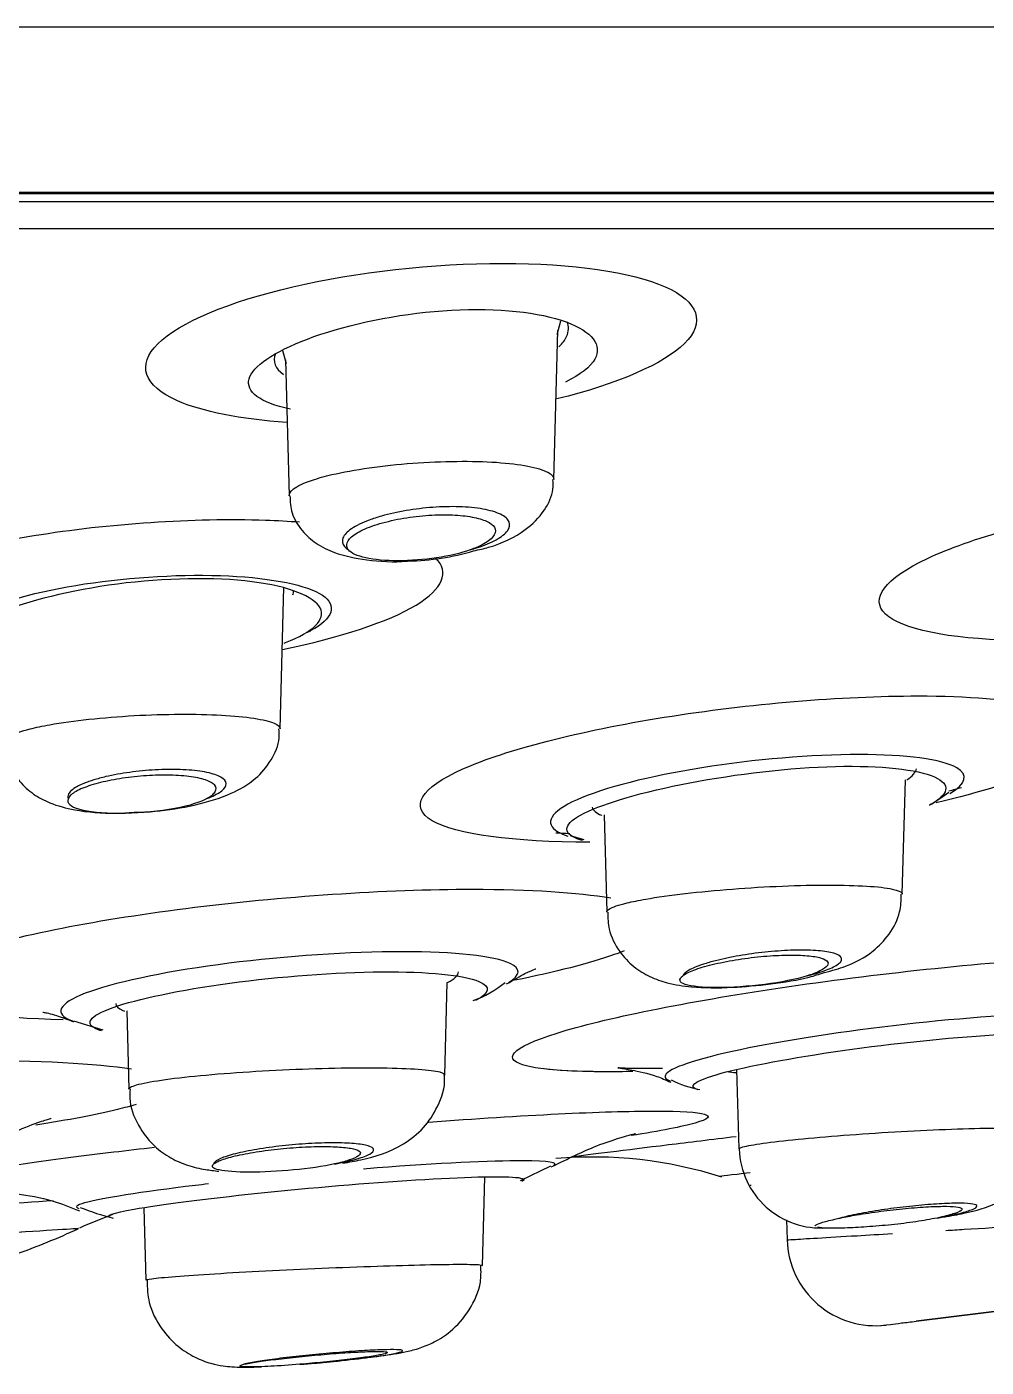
# Model space of a CAD drawing. Header units: millimetres. Extents: x -60 to 7633, y -2614 to 2146.
# Drawn here: x 3581.4 to 3591.19, y 1860.29 to 1873.98 of the extents above; entities that cross this region are included whole.
import ezdxf

# ---------------------------------------------------------------- set-up
doc = ezdxf.new("R2010")
doc.units = ezdxf.units.MM
doc.layers.get('0').update_dxf_attribs({"color": 250})

msp = doc.modelspace()

# ---------------------------------------------------------------- linework, layer by layer
at = {"linetype": 'Continuous'}
for p, q in [((3496.223, 1873.976), (3636.924, 1873.976)), ((3500.908, 1872.287), (3632.239, 1872.287)), ((3500.974, 1872.276), (3632.174, 1872.276)), ((3501.568, 1872.192), (3631.579, 1872.192)), ((3631.372, 1871.914), (3501.776, 1871.914)), ((3586.778, 1869.353), (3586.818, 1870.875)), ((3586.811, 1870.835), (3586.848, 1870.975)), ((3584.007, 1870.673), (3584.043, 1870.539)), ((3584.037, 1870.578), (3584.074, 1869.189)), ((3583.981, 1866.809), (3584.019, 1868.254)), ((3590.335, 1865.121), (3590.366, 1866.287)), ((3587.291, 1865.93), (3587.317, 1864.939)), ((3586.944, 1865.721), (3587.082, 1865.68)), ((3585.664, 1863.275), (3585.688, 1864.218)), ((3582.416, 1863.931), (3582.437, 1863.132)), ((3581.872, 1863.828), (3582.172, 1863.737)), ((3588.643, 1863.33), (3588.665, 1862.52)), ((3586.047, 1861.329), (3586.071, 1862.233)), ((3586.437, 1862.197), (3586.745, 1862.349)), ((3586.047, 1861.33), (3586.068, 1862.108)), ((3582.591, 1861.92), (3582.611, 1861.181)), ((3589.153, 1861.797), (3589.159, 1861.593)), ((3590.476, 1860.761), (3591.809, 1860.928)), ((3591.624, 1860.904), (3590.476, 1860.761))]:
    msp.add_line(p, q, dxfattribs=at)
for centre, radius, start, end in [((3585.232, 1871.115), 2.593, 271.3057, 286.2451), ((3581.948, 1875.745), 8.274, 286.2164, 286.4756), ((3587.525, 1877.996), 12.269, 285.5332, 286.1616), ((3589.867, 1867.342), 1.508, 299.5565, 308.6372), ((3587.525, 1877.996), 12.269, 266.5921, 267.2632), ((3585.548, 1865.131), 1.169, 290.2843, 308.8606), ((3588.443, 1864.138), 1.026, 242.8464, 260.1045), ((3589.504, 1862.548), 0.835, 182.0083, 273.977), ((3587.178, 1858.138), 4.3, 72.1896, 95.0789), ((3583.811, 1857.622), 4.5, 110.0048, 114.6563), ((3582.785, 1863.963), 2.207, 247.5092, 256.697), ((3578.733, 1868.605), 7.6, 289.5695, 294.7969), ((3590.059, 1861.616), 0.9, 181.4246, 277.1217)]:
    msp.add_arc(centre, radius, start, end, dxfattribs=at)
for points, knots in [([(3584.05, 1869.936), (3583.58, 1869.97), (3583.184, 1870.047), (3582.59, 1870.311), (3582.514, 1870.524), (3582.953, 1870.958), (3583.46, 1871.17), (3584.761, 1871.473), (3585.547, 1871.561), (3586.257, 1871.561)], [0, 0, 0, 0, 0.196438, 0.196438, 0.464292, 0.464292, 0.732146, 0.732146, 1, 1, 1, 1]), ([(3586.257, 1871.561), (3586.968, 1871.561), (3587.572, 1871.473), (3588.255, 1871.171), (3588.328, 1870.957), (3587.901, 1870.536), (3587.428, 1870.33), (3586.807, 1870.177)], [0, 0, 0, 0, 0.3375918, 0.3375918, 0.6751837, 0.6751837, 1, 1, 1, 1]), ([(3584.397, 1870.837), (3584.773, 1870.962), (3585.264, 1871.058), (3586.2, 1871.109), (3586.635, 1871.062), (3587.171, 1870.865), (3587.272, 1870.723), (3587.153, 1870.504), (3587.049, 1870.424), (3586.895, 1870.35)], [0, 0, 0, 0, 0.279231, 0.279231, 0.558462, 0.558462, 0.837693, 0.837693, 1, 1, 1, 1]), ([(3586.828, 1870.71), (3586.865, 1870.744), (3586.891, 1870.779), (3586.931, 1870.865), (3586.933, 1870.916), (3586.913, 1870.965)], [0, 0, 0, 0, 0.408851, 0.408851, 1, 1, 1, 1]), ([(3584.087, 1870.072), (3584.048, 1870.081), (3584.011, 1870.09), (3583.708, 1870.177), (3583.607, 1870.297), (3583.766, 1870.563), (3584.021, 1870.711), (3584.397, 1870.837)], [0, 0, 0, 0, 0.0597, 0.0597, 0.52985, 0.52985, 1, 1, 1, 1]), ([(3584.511, 1869.404), (3584.622, 1869.43), (3584.752, 1869.454), (3584.892, 1869.474), (3585.031, 1869.494), (3585.184, 1869.51), (3585.336, 1869.521), (3585.486, 1869.532), (3585.641, 1869.539), (3585.786, 1869.54), (3585.93, 1869.542), (3586.069, 1869.538), (3586.191, 1869.53), (3586.313, 1869.521), (3586.423, 1869.508), (3586.511, 1869.491), (3586.6, 1869.474), (3586.67, 1869.452), (3586.714, 1869.428), (3586.757, 1869.406), (3586.779, 1869.38), (3586.778, 1869.354)], [0, 0, 0, 0, 0.146114, 0.146114, 0.146114, 0.292369, 0.292369, 0.292369, 0.436529, 0.436529, 0.436529, 0.578679, 0.578679, 0.578679, 0.72049, 0.72049, 0.72049, 0.863725, 0.863725, 0.863725, 1, 1, 1, 1]), ([(3584.074, 1869.188), (3584.073, 1869.211), (3584.089, 1869.235), (3584.119, 1869.258), (3584.159, 1869.289), (3584.225, 1869.32), (3584.313, 1869.349), (3584.37, 1869.368), (3584.437, 1869.386), (3584.511, 1869.404)], [0, 0, 0, 0, 0.320768, 0.320768, 0.320768, 0.733152, 0.733152, 0.733152, 1, 1, 1, 1]), ([(3585.957, 1868.626), (3586.015, 1868.638), (3586.213, 1868.684), (3586.458, 1868.803), (3586.675, 1869.009), (3586.774, 1869.212), (3586.769, 1869.318), (3586.767, 1869.354)], [0, 0, 0, 0, 0.121633, 0.491152, 0.736277, 0.923092, 1, 1, 1, 1]), ([(3591.696, 1867.711), (3591.616, 1867.711), (3591.539, 1867.711), (3590.804, 1867.728), (3590.323, 1867.827), (3590.001, 1868.136), (3590.155, 1868.344), (3591.029, 1868.755), (3591.731, 1868.95), (3593.276, 1869.217), (3594.115, 1869.286), (3595.171, 1869.263), (3595.503, 1869.225), (3595.74, 1869.162)], [0, 0, 0, 0, 0.024287, 0.024287, 0.236313, 0.236313, 0.448338, 0.448338, 0.660363, 0.660363, 0.872389, 0.872389, 1, 1, 1, 1]), ([(3584.082, 1869.188), (3584.085, 1869.124), (3584.094, 1869.002), (3584.2, 1868.826), (3584.354, 1868.69), (3584.571, 1868.586), (3584.861, 1868.529), (3585.145, 1868.507), (3585.286, 1868.522), (3585.291, 1868.523)], [0, 0, 0, 0, 0.107835, 0.239347, 0.36669, 0.515081, 0.747054, 0.991657, 1, 1, 1, 1]), ([(3585.924, 1868.637), (3585.949, 1868.644), (3585.973, 1868.651), (3585.996, 1868.659), (3586.071, 1868.683), (3586.137, 1868.711), (3586.188, 1868.74), (3586.242, 1868.769), (3586.281, 1868.801), (3586.304, 1868.831), (3586.327, 1868.862), (3586.332, 1868.894), (3586.32, 1868.922), (3586.308, 1868.951), (3586.278, 1868.978), (3586.231, 1869), (3586.186, 1869.022), (3586.124, 1869.04), (3586.051, 1869.053), (3585.981, 1869.065), (3585.898, 1869.073), (3585.81, 1869.076), (3585.726, 1869.079), (3585.633, 1869.077), (3585.542, 1869.07), (3585.451, 1869.063), (3585.358, 1869.052), (3585.27, 1869.037), (3585.181, 1869.022), (3585.095, 1869.003), (3585.018, 1868.981), (3584.973, 1868.968), (3584.931, 1868.955), (3584.892, 1868.94), (3584.819, 1868.913), (3584.757, 1868.882), (3584.712, 1868.852), (3584.666, 1868.821), (3584.636, 1868.789), (3584.624, 1868.759), (3584.612, 1868.728), (3584.617, 1868.697), (3584.64, 1868.67), (3584.65, 1868.658), (3584.664, 1868.647), (3584.68, 1868.637)], [0, 0, 0, 0, 0.022686, 0.022686, 0.022686, 0.096843, 0.096843, 0.096843, 0.174166, 0.174166, 0.174166, 0.253336, 0.253336, 0.253336, 0.332019, 0.332019, 0.332019, 0.407974, 0.407974, 0.407974, 0.480329, 0.480329, 0.480329, 0.549976, 0.549976, 0.549976, 0.61889, 0.61889, 0.61889, 0.68916, 0.68916, 0.68916, 0.729866, 0.729866, 0.729866, 0.808328, 0.808328, 0.808328, 0.886722, 0.886722, 0.886722, 0.966028, 0.966028, 0.966028, 1, 1, 1, 1]), ([(3584.181, 1868.918), (3584.069, 1868.926), (3583.953, 1868.933), (3583.099, 1868.961), (3582.232, 1868.904), (3580.706, 1868.653), (3580.075, 1868.463), (3579.408, 1868.06), (3579.376, 1867.849), (3579.663, 1867.687)], [0, 0, 0, 0, 0.0517511, 0.0517511, 0.3678341, 0.3678341, 0.683917, 0.683917, 1, 1, 1, 1]), ([(3584.68, 1868.637), (3584.676, 1868.642), (3584.673, 1868.646), (3584.67, 1868.651), (3584.658, 1868.675), (3584.66, 1868.701), (3584.676, 1868.728), (3584.692, 1868.755), (3584.725, 1868.783), (3584.77, 1868.81), (3584.816, 1868.837), (3584.876, 1868.864), (3584.946, 1868.887), (3585.015, 1868.91), (3585.096, 1868.931), (3585.181, 1868.948), (3585.263, 1868.964), (3585.351, 1868.977), (3585.438, 1868.984), (3585.522, 1868.992), (3585.606, 1868.995), (3585.684, 1868.994), (3585.761, 1868.993), (3585.833, 1868.988), (3585.896, 1868.979), (3585.96, 1868.97), (3586.015, 1868.957), (3586.058, 1868.941), (3586.103, 1868.925), (3586.137, 1868.905), (3586.157, 1868.884), (3586.178, 1868.861), (3586.184, 1868.837), (3586.177, 1868.811), (3586.17, 1868.784), (3586.147, 1868.756), (3586.111, 1868.729), (3586.073, 1868.702), (3586.021, 1868.674), (3585.958, 1868.649), (3585.947, 1868.645), (3585.936, 1868.641), (3585.924, 1868.637)], [0, 0, 0, 0, 0.016711, 0.016711, 0.016711, 0.098235, 0.098235, 0.098235, 0.182763, 0.182763, 0.182763, 0.268338, 0.268338, 0.268338, 0.352314, 0.352314, 0.352314, 0.432743, 0.432743, 0.432743, 0.509484, 0.509484, 0.509484, 0.584096, 0.584096, 0.584096, 0.658866, 0.658866, 0.658866, 0.735859, 0.735859, 0.735859, 0.816279, 0.816279, 0.816279, 0.900031, 0.900031, 0.900031, 0.985545, 0.985545, 0.985545, 1, 1, 1, 1]), ([(3584.005, 1867.62), (3584.599, 1867.741), (3585.088, 1867.902), (3585.645, 1868.239), (3585.712, 1868.409), (3585.573, 1868.552)], [0, 0, 0, 0, 0.505744, 0.505744, 1, 1, 1, 1]), ([(3585.924, 1868.637), (3585.827, 1868.602), (3585.708, 1868.574), (3585.452, 1868.536), (3585.314, 1868.525), (3585.06, 1868.525), (3584.945, 1868.535), (3584.769, 1868.574), (3584.708, 1868.602), (3584.68, 1868.637)], [0, 0, 0, 0, 0.25, 0.25, 0.5, 0.5, 0.75, 0.75, 1, 1, 1, 1]), ([(3580.771, 1867.593), (3580.591, 1867.694), (3580.611, 1867.826), (3581.027, 1868.077), (3581.425, 1868.196), (3582.367, 1868.352), (3582.908, 1868.389), (3583.836, 1868.358), (3584.205, 1868.291), (3584.561, 1868.092), (3584.543, 1867.96), (3584.315, 1867.822), (3584.293, 1867.809), (3584.268, 1867.797)], [0, 0, 0, 0, 0.196074, 0.196074, 0.392147, 0.392147, 0.588221, 0.588221, 0.784294, 0.784294, 0.980368, 0.980368, 1, 1, 1, 1]), ([(3584.391, 1868.043), (3584.33, 1868.16), (3584.08, 1868.262), (3583.313, 1868.36), (3582.8, 1868.35), (3581.841, 1868.224), (3581.402, 1868.113), (3580.828, 1867.875), (3580.696, 1867.749), (3580.793, 1867.575), (3580.93, 1867.514), (3581.141, 1867.471)], [0, 0, 0, 0, 0.212677, 0.212677, 0.425353, 0.425353, 0.63803, 0.63803, 0.850707, 0.850707, 1, 1, 1, 1]), ([(3584.024, 1867.685), (3584.028, 1867.687), (3584.032, 1867.689), (3584.321, 1867.798), (3584.451, 1867.926), (3584.391, 1868.043)], [0, 0, 0, 0, 0.015307, 0.015307, 1, 1, 1, 1]), ([(3587.145, 1865.652), (3586.36, 1865.652), (3585.774, 1865.733), (3585.296, 1866.01), (3585.412, 1866.205), (3586.285, 1866.595), (3587.035, 1866.788), (3588.769, 1867.066), (3589.718, 1867.145), (3591.003, 1867.145), (3591.434, 1867.11), (3591.738, 1867.048)], [0, 0, 0, 0, 0.214745, 0.214745, 0.42949, 0.42949, 0.644235, 0.644235, 0.858979, 0.858979, 1, 1, 1, 1]), ([(3581.632, 1866.851), (3581.749, 1866.872), (3581.885, 1866.891), (3582.03, 1866.907), (3582.176, 1866.922), (3582.334, 1866.935), (3582.492, 1866.944), (3582.648, 1866.953), (3582.809, 1866.958), (3582.96, 1866.958), (3583.11, 1866.959), (3583.255, 1866.956), (3583.382, 1866.949), (3583.509, 1866.942), (3583.623, 1866.931), (3583.714, 1866.917), (3583.806, 1866.903), (3583.877, 1866.886), (3583.922, 1866.866), (3583.962, 1866.849), (3583.982, 1866.83), (3583.981, 1866.809)], [0, 0, 0, 0, 0.146348, 0.146348, 0.146348, 0.29278, 0.29278, 0.29278, 0.437973, 0.437973, 0.437973, 0.581989, 0.581989, 0.581989, 0.725829, 0.725829, 0.725829, 0.870554, 0.870554, 0.870554, 1, 1, 1, 1]), ([(3581.169, 1866.678), (3581.169, 1866.697), (3581.187, 1866.717), (3581.223, 1866.737), (3581.266, 1866.761), (3581.337, 1866.785), (3581.429, 1866.808), (3581.488, 1866.823), (3581.556, 1866.838), (3581.632, 1866.851)], [0, 0, 0, 0, 0.334856, 0.334856, 0.334856, 0.741264, 0.741264, 0.741264, 1, 1, 1, 1]), ([(3582.491, 1865.957), (3582.569, 1865.959), (3582.766, 1865.966), (3583.135, 1866.03), (3583.462, 1866.129), (3583.72, 1866.274), (3583.894, 1866.475), (3583.979, 1866.669), (3583.973, 1866.775), (3583.97, 1866.809)], [0, 0, 0, 0, 0.103556, 0.303666, 0.526001, 0.698489, 0.830745, 0.953329, 1, 1, 1, 1]), ([(3581.175, 1866.677), (3581.181, 1866.6), (3581.195, 1866.462), (3581.311, 1866.272), (3581.464, 1866.134), (3581.656, 1866.036), (3581.916, 1865.968), (3582.218, 1865.94), (3582.424, 1865.952), (3582.491, 1865.957)], [0, 0, 0, 0, 0.117848, 0.244605, 0.359234, 0.479047, 0.65149, 0.90231, 1, 1, 1, 1]), ([(3590.821, 1866.149), (3590.986, 1866.247), (3591.014, 1866.341), (3590.74, 1866.498), (3590.373, 1866.547), (3589.412, 1866.547), (3588.82, 1866.497), (3587.758, 1866.327), (3587.288, 1866.208), (3586.74, 1865.964), (3586.671, 1865.844), (3586.846, 1865.742), (3586.88, 1865.728), (3586.92, 1865.715)], [0, 0, 0, 0, 0.164257, 0.164257, 0.364117, 0.364117, 0.563977, 0.563977, 0.763837, 0.763837, 0.963696, 0.963696, 1, 1, 1, 1]), ([(3591.979, 1866.495), (3591.925, 1866.464), (3591.863, 1866.432), (3591.523, 1866.281), (3591.136, 1866.161), (3590.681, 1866.055)], [0, 0, 0, 0, 0.20849, 0.20849, 1, 1, 1, 1]), ([(3583.227, 1866.095), (3583.252, 1866.104), (3583.275, 1866.113), (3583.295, 1866.123), (3583.346, 1866.146), (3583.384, 1866.171), (3583.407, 1866.195), (3583.43, 1866.22), (3583.437, 1866.244), (3583.427, 1866.267), (3583.418, 1866.29), (3583.391, 1866.311), (3583.35, 1866.329), (3583.31, 1866.347), (3583.254, 1866.362), (3583.187, 1866.373), (3583.122, 1866.383), (3583.045, 1866.39), (3582.963, 1866.393), (3582.883, 1866.396), (3582.795, 1866.395), (3582.708, 1866.39), (3582.621, 1866.385), (3582.531, 1866.377), (3582.446, 1866.365), (3582.361, 1866.353), (3582.277, 1866.338), (3582.203, 1866.321), (3582.159, 1866.31), (3582.117, 1866.299), (3582.079, 1866.287), (3582.009, 1866.266), (3581.951, 1866.242), (3581.907, 1866.218), (3581.864, 1866.193), (3581.835, 1866.168), (3581.822, 1866.144), (3581.813, 1866.127), (3581.812, 1866.111), (3581.818, 1866.095)], [0, 0, 0, 0, 0.034767, 0.034767, 0.034767, 0.122266, 0.122266, 0.122266, 0.211348, 0.211348, 0.211348, 0.300128, 0.300128, 0.300128, 0.386775, 0.386775, 0.386775, 0.470489, 0.470489, 0.470489, 0.551869, 0.551869, 0.551869, 0.632488, 0.632488, 0.632488, 0.714126, 0.714126, 0.714126, 0.762445, 0.762445, 0.762445, 0.850943, 0.850943, 0.850943, 0.939382, 0.939382, 0.939382, 1, 1, 1, 1]), ([(3588.164, 1866.258), (3588.64, 1866.349), (3589.187, 1866.413), (3590.118, 1866.437), (3590.491, 1866.395), (3590.833, 1866.243), (3590.813, 1866.137), (3590.614, 1866.032)], [0, 0, 0, 0, 0.335605, 0.335605, 0.67121, 0.67121, 1, 1, 1, 1]), ([(3583.227, 1866.095), (3583.23, 1866.097), (3583.233, 1866.098), (3583.236, 1866.1), (3583.277, 1866.122), (3583.306, 1866.145), (3583.32, 1866.168), (3583.333, 1866.191), (3583.332, 1866.213), (3583.315, 1866.234), (3583.298, 1866.254), (3583.266, 1866.273), (3583.22, 1866.288), (3583.176, 1866.303), (3583.117, 1866.315), (3583.05, 1866.323), (3582.985, 1866.331), (3582.909, 1866.336), (3582.83, 1866.337), (3582.753, 1866.337), (3582.669, 1866.334), (3582.587, 1866.328), (3582.505, 1866.322), (3582.422, 1866.312), (3582.345, 1866.3), (3582.266, 1866.287), (3582.191, 1866.271), (3582.124, 1866.254), (3582.056, 1866.236), (3581.996, 1866.216), (3581.949, 1866.195), (3581.9, 1866.173), (3581.862, 1866.15), (3581.84, 1866.127), (3581.83, 1866.116), (3581.822, 1866.106), (3581.818, 1866.095)], [0, 0, 0, 0, 0.006379, 0.006379, 0.006379, 0.104524, 0.104524, 0.104524, 0.203948, 0.203948, 0.203948, 0.302455, 0.302455, 0.302455, 0.39822, 0.39822, 0.39822, 0.490756, 0.490756, 0.490756, 0.581081, 0.581081, 0.581081, 0.671085, 0.671085, 0.671085, 0.762676, 0.762676, 0.762676, 0.857104, 0.857104, 0.857104, 0.954508, 0.954508, 0.954508, 1, 1, 1, 1]), ([(3587.068, 1865.669), (3587.052, 1865.673), (3587.037, 1865.678), (3586.849, 1865.748), (3586.878, 1865.844), (3587.298, 1866.053), (3587.688, 1866.167), (3588.164, 1866.258)], [0, 0, 0, 0, 0.037636, 0.037636, 0.518818, 0.518818, 1, 1, 1, 1]), ([(3581.818, 1866.095), (3581.809, 1866.073), (3581.814, 1866.054), (3581.853, 1866.018), (3581.887, 1866.002), (3582.026, 1865.963), (3582.17, 1865.949), (3582.502, 1865.949), (3582.685, 1865.962), (3583.008, 1866.014), (3583.142, 1866.051), (3583.227, 1866.095)], [0, 0, 0, 0, 0.125, 0.125, 0.25, 0.25, 0.5, 0.5, 0.75, 0.75, 1, 1, 1, 1]), ([(3587.168, 1866.009), (3587.176, 1865.978), (3587.208, 1865.95), (3587.265, 1865.926), (3587.266, 1865.926), (3587.267, 1865.925)], [0, 0, 0, 0, 0.9787455, 0.9787455, 1, 1, 1, 1]), ([(3581.767, 1863.838), (3581.078, 1863.856), (3580.559, 1863.925), (3580.063, 1864.154), (3580.192, 1864.327), (3581.195, 1864.68), (3582.05, 1864.853), (3583.99, 1865.099), (3585.064, 1865.172), (3585.948, 1865.172)], [0, 0, 0, 0, 0.221134, 0.221134, 0.480756, 0.480756, 0.740378, 0.740378, 1, 1, 1, 1]), ([(3587.715, 1865.071), (3587.83, 1865.091), (3587.968, 1865.11), (3588.117, 1865.128), (3588.267, 1865.145), (3588.433, 1865.161), (3588.602, 1865.174), (3588.769, 1865.187), (3588.943, 1865.197), (3589.11, 1865.204), (3589.276, 1865.211), (3589.438, 1865.214), (3589.584, 1865.214), (3589.729, 1865.214), (3589.862, 1865.21), (3589.971, 1865.204), (3590.08, 1865.197), (3590.169, 1865.187), (3590.23, 1865.174), (3590.292, 1865.161), (3590.327, 1865.146), (3590.334, 1865.128), (3590.335, 1865.126), (3590.335, 1865.124), (3590.335, 1865.122)], [0, 0, 0, 0, 0.141584, 0.141584, 0.141584, 0.283212, 0.283212, 0.283212, 0.424146, 0.424146, 0.424146, 0.564065, 0.564065, 0.564065, 0.703316, 0.703316, 0.703316, 0.842539, 0.842539, 0.842539, 0.982378, 0.982378, 0.982378, 1, 1, 1, 1]), ([(3589.537, 1864.321), (3589.619, 1864.341), (3589.79, 1864.39), (3590.008, 1864.503), (3590.208, 1864.704), (3590.318, 1864.917), (3590.323, 1865.055), (3590.324, 1865.121)], [0, 0, 0, 0, 0.197609, 0.484726, 0.673546, 0.864911, 1, 1, 1, 1]), ([(3587.317, 1864.939), (3587.317, 1864.949), (3587.326, 1864.96), (3587.344, 1864.971), (3587.377, 1864.99), (3587.438, 1865.011), (3587.524, 1865.032), (3587.578, 1865.045), (3587.642, 1865.058), (3587.715, 1865.071)], [0, 0, 0, 0, 0.260893, 0.260893, 0.260893, 0.714648, 0.714648, 0.714648, 1, 1, 1, 1]), ([(3587.328, 1864.939), (3587.329, 1864.875), (3587.332, 1864.74), (3587.435, 1864.538), (3587.586, 1864.377), (3587.761, 1864.271), (3587.959, 1864.204), (3588.216, 1864.166), (3588.572, 1864.162), (3588.996, 1864.202), (3589.335, 1864.256), (3589.483, 1864.303), (3589.537, 1864.321)], [0, 0, 0, 0, 0.062132, 0.152587, 0.229994, 0.303635, 0.382002, 0.491402, 0.652804, 0.790337, 0.934542, 1, 1, 1, 1]), ([(3585.231, 1864.533), (3584.695, 1864.533), (3584.045, 1864.49), (3582.87, 1864.341), (3582.348, 1864.235), (3581.746, 1864.023), (3581.662, 1863.918), (3581.836, 1863.837), (3581.848, 1863.832), (3581.861, 1863.827)], [0, 0, 0, 0, 0.326016, 0.326016, 0.652032, 0.652032, 0.978049, 0.978049, 1, 1, 1, 1]), ([(3586.315, 1864.221), (3586.437, 1864.294), (3586.444, 1864.362), (3586.168, 1864.49), (3585.767, 1864.533), (3585.231, 1864.533)], [0, 0, 0, 0, 0.414816, 0.414816, 1, 1, 1, 1]), ([(3587.585, 1863.311), (3586.998, 1863.299), (3586.581, 1863.327), (3586.233, 1863.471), (3586.441, 1863.606), (3587.571, 1863.915), (3588.47, 1864.082), (3590.437, 1864.353), (3591.501, 1864.455), (3593.164, 1864.534), (3593.765, 1864.512), (3594.156, 1864.351), (3593.94, 1864.216), (3593.228, 1864.022), (3593.049, 1863.979), (3592.85, 1863.936)], [0, 0, 0, 0, 0.131942, 0.131942, 0.296514, 0.296514, 0.461087, 0.461087, 0.62566, 0.62566, 0.790232, 0.790232, 0.954805, 0.954805, 1, 1, 1, 1]), ([(3587.496, 1864.542), (3587.464, 1864.53), (3587.43, 1864.517), (3587.139, 1864.415), (3586.791, 1864.325), (3586.379, 1864.243)], [0, 0, 0, 0, 0.123404, 0.123404, 1, 1, 1, 1]), ([(3589.365, 1864.288), (3589.393, 1864.295), (3589.419, 1864.302), (3589.444, 1864.309), (3589.512, 1864.329), (3589.571, 1864.35), (3589.615, 1864.37), (3589.66, 1864.391), (3589.691, 1864.413), (3589.706, 1864.432), (3589.72, 1864.452), (3589.719, 1864.471), (3589.701, 1864.487), (3589.683, 1864.503), (3589.65, 1864.516), (3589.602, 1864.527), (3589.556, 1864.537), (3589.495, 1864.544), (3589.425, 1864.547), (3589.357, 1864.551), (3589.277, 1864.551), (3589.194, 1864.548), (3589.111, 1864.545), (3589.022, 1864.538), (3588.933, 1864.529), (3588.845, 1864.52), (3588.754, 1864.507), (3588.67, 1864.493), (3588.584, 1864.478), (3588.501, 1864.46), (3588.429, 1864.442), (3588.383, 1864.431), (3588.341, 1864.418), (3588.304, 1864.406), (3588.241, 1864.386), (3588.189, 1864.364), (3588.153, 1864.343), (3588.121, 1864.324), (3588.1, 1864.305), (3588.093, 1864.288)], [0, 0, 0, 0, 0.030703, 0.030703, 0.030703, 0.116023, 0.116023, 0.116023, 0.202627, 0.202627, 0.202627, 0.289207, 0.289207, 0.289207, 0.374413, 0.374413, 0.374413, 0.457537, 0.457537, 0.457537, 0.53885, 0.53885, 0.53885, 0.619403, 0.619403, 0.619403, 0.700515, 0.700515, 0.700515, 0.783239, 0.783239, 0.783239, 0.834587, 0.834587, 0.834587, 0.921253, 0.921253, 0.921253, 1, 1, 1, 1]), ([(3588.093, 1864.288), (3588.103, 1864.295), (3588.114, 1864.303), (3588.127, 1864.31), (3588.162, 1864.329), (3588.21, 1864.349), (3588.27, 1864.368), (3588.329, 1864.387), (3588.401, 1864.406), (3588.479, 1864.422), (3588.556, 1864.439), (3588.641, 1864.453), (3588.728, 1864.465), (3588.813, 1864.477), (3588.901, 1864.486), (3588.984, 1864.492), (3589.066, 1864.497), (3589.146, 1864.5), (3589.218, 1864.499), (3589.288, 1864.499), (3589.352, 1864.495), (3589.405, 1864.489), (3589.457, 1864.482), (3589.5, 1864.473), (3589.529, 1864.461), (3589.558, 1864.449), (3589.574, 1864.435), (3589.577, 1864.419), (3589.579, 1864.403), (3589.568, 1864.384), (3589.542, 1864.366), (3589.516, 1864.347), (3589.476, 1864.327), (3589.424, 1864.308), (3589.406, 1864.301), (3589.386, 1864.295), (3589.365, 1864.288)], [0, 0, 0, 0, 0.036527, 0.036527, 0.036527, 0.13225, 0.13225, 0.13225, 0.228558, 0.228558, 0.228558, 0.323881, 0.323881, 0.323881, 0.417082, 0.417082, 0.417082, 0.508034, 0.508034, 0.508034, 0.597622, 0.597622, 0.597622, 0.687263, 0.687263, 0.687263, 0.778301, 0.778301, 0.778301, 0.871503, 0.871503, 0.871503, 0.966757, 0.966757, 0.966757, 1, 1, 1, 1]), ([(3583.468, 1864.213), (3583.979, 1864.282), (3584.549, 1864.325), (3585.491, 1864.332), (3585.857, 1864.295), (3586.138, 1864.179), (3586.124, 1864.109), (3585.978, 1864.037)], [0, 0, 0, 0, 0.354627, 0.354627, 0.709254, 0.709254, 1, 1, 1, 1]), ([(3586.295, 1864.205), (3586.371, 1864.249), (3586.499, 1864.324), (3586.582, 1864.355), (3586.593, 1864.359), (3586.593, 1864.36)], [0, 0, 0, 0, 0.397031, 0.805319, 1, 1, 1, 1]), ([(3589.365, 1864.288), (3589.25, 1864.252), (3589.096, 1864.221), (3588.763, 1864.179), (3588.59, 1864.168), (3588.296, 1864.168), (3588.181, 1864.179), (3588.056, 1864.221), (3588.047, 1864.252), (3588.093, 1864.288)], [0, 0, 0, 0, 0.25, 0.25, 0.5, 0.5, 0.75, 0.75, 1, 1, 1, 1]), ([(3582.158, 1863.726), (3582.147, 1863.729), (3582.137, 1863.733), (3581.972, 1863.794), (3582.03, 1863.877), (3582.523, 1864.052), (3582.957, 1864.143), (3583.468, 1864.213)], [0, 0, 0, 0, 0.029383, 0.029383, 0.514691, 0.514691, 1, 1, 1, 1]), ([(3581.561, 1863.917), (3581.561, 1863.917), (3581.574, 1863.914), (3581.666, 1863.898), (3581.804, 1863.844), (3581.873, 1863.818)], [0, 0, 0, 0, 0.188167, 0.659985, 1, 1, 1, 1]), ([(3582.305, 1864.004), (3582.305, 1863.978), (3582.329, 1863.955), (3582.383, 1863.932), (3582.388, 1863.93), (3582.394, 1863.928)], [0, 0, 0, 0, 0.8994255, 0.8994255, 1, 1, 1, 1]), ([(3592.517, 1863.756), (3592.577, 1863.794), (3592.58, 1863.826), (3592.405, 1863.899), (3592.046, 1863.913), (3591.027, 1863.865), (3590.387, 1863.803), (3589.194, 1863.639), (3588.646, 1863.537), (3587.968, 1863.352), (3587.836, 1863.269), (3587.959, 1863.218), (3587.964, 1863.216), (3587.969, 1863.215)], [0, 0, 0, 0, 0.109663, 0.109663, 0.330046, 0.330046, 0.550429, 0.550429, 0.770811, 0.770811, 0.991194, 0.991194, 1, 1, 1, 1]), ([(3589.629, 1863.511), (3590.14, 1863.586), (3590.706, 1863.648), (3591.647, 1863.709), (3592.015, 1863.706), (3592.274, 1863.648), (3592.283, 1863.61), (3592.201, 1863.565)], [0, 0, 0, 0, 0.373745, 0.373745, 0.74749, 0.74749, 1, 1, 1, 1]), ([(3588.251, 1863.124), (3588.138, 1863.156), (3588.207, 1863.212), (3588.684, 1863.351), (3589.119, 1863.436), (3589.629, 1863.511)], [0, 0, 0, 0, 0.4791, 0.4791, 1, 1, 1, 1]), ([(3582.437, 1863.132), (3582.437, 1863.14), (3582.447, 1863.148), (3582.466, 1863.157), (3582.5, 1863.172), (3582.565, 1863.189), (3582.656, 1863.205), (3582.747, 1863.221), (3582.867, 1863.238), (3583.005, 1863.253), (3583.143, 1863.268), (3583.303, 1863.283), (3583.473, 1863.295), (3583.642, 1863.308), (3583.824, 1863.319), (3584.006, 1863.328), (3584.186, 1863.336), (3584.37, 1863.342), (3584.542, 1863.346), (3584.714, 1863.349), (3584.878, 1863.35), (3585.022, 1863.348), (3585.166, 1863.346), (3585.293, 1863.341), (3585.392, 1863.334), (3585.492, 1863.327), (3585.568, 1863.317), (3585.613, 1863.306), (3585.647, 1863.297), (3585.664, 1863.287), (3585.664, 1863.276)], [0, 0, 0, 0, 0.06088, 0.06088, 0.06088, 0.168418, 0.168418, 0.168418, 0.276231, 0.276231, 0.276231, 0.384059, 0.384059, 0.384059, 0.491629, 0.491629, 0.491629, 0.598783, 0.598783, 0.598783, 0.705547, 0.705547, 0.705547, 0.812121, 0.812121, 0.812121, 0.918785, 0.918785, 0.918785, 1, 1, 1, 1]), ([(3587.885, 1863.343), (3587.777, 1863.341), (3587.582, 1863.34), (3587.423, 1863.347), (3587.427, 1863.35), (3587.563, 1863.328), (3587.77, 1863.289), (3587.918, 1863.225), (3587.972, 1863.202)], [0, 0, 0, 0, 0.215358, 0.442073, 0.614468, 0.760282, 0.924831, 1, 1, 1, 1]), ([(3584.62, 1862.374), (3584.689, 1862.386), (3584.913, 1862.427), (3585.164, 1862.505), (3585.452, 1862.723), (3585.601, 1862.955), (3585.673, 1863.159), (3585.659, 1863.263), (3585.658, 1863.277)], [0, 0, 0, 0, 0.12487, 0.470936, 0.640337, 0.799976, 0.977451, 1, 1, 1, 1]), ([(3582.451, 1863.133), (3582.448, 1863.086), (3582.442, 1862.953), (3582.536, 1862.738), (3582.69, 1862.547), (3582.863, 1862.423), (3583.044, 1862.347), (3583.208, 1862.31), (3583.307, 1862.298), (3583.358, 1862.293)], [0, 0, 0, 0, 0.086026, 0.28538, 0.444629, 0.587625, 0.725612, 0.881685, 1, 1, 1, 1]), ([(3582.511, 1862.974), (3582.455, 1862.957), (3582.391, 1862.94), (3582.102, 1862.869), (3581.819, 1862.815), (3581.489, 1862.764)], [0, 0, 0, 0, 0.241366, 0.241366, 1, 1, 1, 1]), ([(3581.122, 1862.608), (3581.165, 1862.634), (3581.307, 1862.718), (3581.516, 1862.793), (3581.629, 1862.83), (3581.644, 1862.834), (3581.644, 1862.834)], [0, 0, 0, 0, 0.130699, 0.508966, 0.818057, 1, 1, 1, 1]), ([(3587.808, 1862.907), (3588.344, 1862.907), (3588.489, 1862.862), (3588.09, 1862.748), (3587.865, 1862.704), (3587.565, 1862.656)], [0, 0, 0, 0, 0.67672, 0.67672, 1, 1, 1, 1]), ([(3586.751, 1862.337), (3586.927, 1862.423), (3587.166, 1862.541), (3587.454, 1862.636), (3587.581, 1862.671), (3587.607, 1862.676), (3587.609, 1862.677), (3587.609, 1862.677)], [0, 0, 0, 0, 0.371996, 0.602553, 0.786194, 0.981128, 1, 1, 1, 1]), ([(3586.95, 1862.441), (3587.152, 1862.466), (3587.493, 1862.508), (3588.156, 1862.59), (3588.388, 1862.618), (3588.637, 1862.649)], [0, 0, 0, 0, 0.685107, 0.685107, 1, 1, 1, 1]), ([(3588.665, 1862.52), (3588.665, 1862.526), (3588.679, 1862.533), (3588.708, 1862.541), (3588.749, 1862.552), (3588.819, 1862.565), (3588.914, 1862.578), (3589.009, 1862.591), (3589.131, 1862.606), (3589.27, 1862.619), (3589.409, 1862.633), (3589.568, 1862.647), (3589.735, 1862.66), (3589.902, 1862.672), (3590.081, 1862.684), (3590.257, 1862.695), (3590.433, 1862.705), (3590.61, 1862.714), (3590.775, 1862.72), (3590.94, 1862.727), (3591.096, 1862.731), (3591.231, 1862.733), (3591.366, 1862.736), (3591.483, 1862.736), (3591.574, 1862.733), (3591.664, 1862.731), (3591.73, 1862.726), (3591.765, 1862.719), (3591.787, 1862.715), (3591.798, 1862.71), (3591.798, 1862.704)], [0, 0, 0, 0, 0.075447, 0.075447, 0.075447, 0.182688, 0.182688, 0.182688, 0.290239, 0.290239, 0.290239, 0.397972, 0.397972, 0.397972, 0.505681, 0.505681, 0.505681, 0.613164, 0.613164, 0.613164, 0.720321, 0.720321, 0.720321, 0.827197, 0.827197, 0.827197, 0.933959, 0.933959, 0.933959, 1, 1, 1, 1]), ([(3590.758, 1861.825), (3590.834, 1861.838), (3591.038, 1861.877), (3591.241, 1861.93), (3591.495, 1862.079), (3591.659, 1862.25), (3591.776, 1862.471), (3591.785, 1862.623), (3591.788, 1862.702)], [0, 0, 0, 0, 0.142841, 0.436784, 0.56821, 0.710481, 0.869918, 1, 1, 1, 1]), ([(3580.401, 1862.191), (3580.405, 1862.192), (3580.408, 1862.193), (3580.68, 1862.271), (3581.364, 1862.379), (3582.419, 1862.506), (3582.558, 1862.522), (3582.7, 1862.538)], [0, 0, 0, 0, 0.011552, 0.011552, 0.873899, 0.873899, 1, 1, 1, 1]), ([(3584.538, 1862.367), (3584.548, 1862.369), (3584.558, 1862.371), (3584.568, 1862.373), (3584.645, 1862.387), (3584.714, 1862.403), (3584.769, 1862.419), (3584.825, 1862.436), (3584.869, 1862.452), (3584.898, 1862.468), (3584.926, 1862.485), (3584.94, 1862.5), (3584.937, 1862.514), (3584.934, 1862.528), (3584.915, 1862.541), (3584.881, 1862.551), (3584.847, 1862.562), (3584.798, 1862.57), (3584.738, 1862.575), (3584.678, 1862.58), (3584.606, 1862.583), (3584.527, 1862.583), (3584.448, 1862.583), (3584.362, 1862.58), (3584.273, 1862.575), (3584.185, 1862.57), (3584.092, 1862.562), (3584.004, 1862.552), (3583.914, 1862.542), (3583.826, 1862.53), (3583.746, 1862.516), (3583.665, 1862.503), (3583.59, 1862.487), (3583.527, 1862.472), (3583.464, 1862.456), (3583.412, 1862.439), (3583.374, 1862.423), (3583.336, 1862.406), (3583.313, 1862.39), (3583.306, 1862.375), (3583.305, 1862.372), (3583.304, 1862.37), (3583.304, 1862.367)], [0, 0, 0, 0, 0.01064, 0.01064, 0.01064, 0.092058, 0.092058, 0.092058, 0.174487, 0.174487, 0.174487, 0.257272, 0.257272, 0.257272, 0.339575, 0.339575, 0.339575, 0.42077, 0.42077, 0.42077, 0.500742, 0.500742, 0.500742, 0.579922, 0.579922, 0.579922, 0.659069, 0.659069, 0.659069, 0.738937, 0.738937, 0.738937, 0.819973, 0.819973, 0.819973, 0.902139, 0.902139, 0.902139, 0.9849, 0.9849, 0.9849, 1, 1, 1, 1]), ([(3583.304, 1862.367), (3583.311, 1862.373), (3583.321, 1862.38), (3583.333, 1862.387), (3583.362, 1862.402), (3583.404, 1862.417), (3583.458, 1862.432), (3583.511, 1862.447), (3583.578, 1862.462), (3583.651, 1862.475), (3583.724, 1862.488), (3583.806, 1862.501), (3583.891, 1862.511), (3583.974, 1862.521), (3584.062, 1862.529), (3584.146, 1862.535), (3584.23, 1862.541), (3584.313, 1862.544), (3584.388, 1862.545), (3584.462, 1862.546), (3584.532, 1862.544), (3584.589, 1862.54), (3584.647, 1862.536), (3584.696, 1862.529), (3584.731, 1862.521), (3584.766, 1862.512), (3584.789, 1862.502), (3584.798, 1862.49), (3584.806, 1862.478), (3584.801, 1862.464), (3584.782, 1862.45), (3584.762, 1862.436), (3584.728, 1862.42), (3584.682, 1862.405), (3584.642, 1862.392), (3584.593, 1862.379), (3584.538, 1862.367)], [0, 0, 0, 0, 0.039964, 0.039964, 0.039964, 0.12969, 0.12969, 0.12969, 0.21995, 0.21995, 0.21995, 0.309835, 0.309835, 0.309835, 0.398592, 0.398592, 0.398592, 0.485987, 0.485987, 0.485987, 0.572403, 0.572403, 0.572403, 0.658631, 0.658631, 0.658631, 0.745521, 0.745521, 0.745521, 0.83364, 0.83364, 0.83364, 0.923042, 0.923042, 0.923042, 1, 1, 1, 1]), ([(3586.46, 1862.4), (3586.135, 1862.4), (3585.589, 1862.373), (3584.927, 1862.323), (3584.88, 1862.319), (3584.834, 1862.315)], [0, 0, 0, 0, 0.9307693, 0.9307693, 1, 1, 1, 1]), ([(3584.538, 1862.367), (3584.42, 1862.341), (3584.273, 1862.32), (3583.964, 1862.291), (3583.804, 1862.283), (3583.535, 1862.283), (3583.424, 1862.291), (3583.295, 1862.32), (3583.275, 1862.341), (3583.304, 1862.367)], [0, 0, 0, 0, 0.25, 0.25, 0.5, 0.5, 0.75, 0.75, 1, 1, 1, 1]), ([(3583.756, 1862.068), (3584.293, 1862.124), (3584.882, 1862.174), (3585.855, 1862.235), (3586.232, 1862.244), (3586.471, 1862.223), (3586.491, 1862.208), (3586.449, 1862.189)], [0, 0, 0, 0, 0.393402, 0.393402, 0.786804, 0.786804, 1, 1, 1, 1]), ([(3588.781, 1862.277), (3588.58, 1862.253), (3588.471, 1862.239), (3588.47, 1862.239), (3588.47, 1862.239), (3588.47, 1862.239)], [0, 0, 0, 0, 0.998884, 0.998884, 1, 1, 1, 1]), ([(3583.251, 1862.163), (3583.206, 1862.158), (3583.162, 1862.153), (3582.568, 1862.082), (3582.15, 1862.016), (3581.901, 1861.945), (3581.883, 1861.927), (3581.927, 1861.914)], [0, 0, 0, 0, 0.049214, 0.049214, 0.681794, 0.681794, 1, 1, 1, 1]), ([(3581.042, 1862.088), (3581.042, 1862.088), (3581.047, 1862.088), (3581.1, 1862.086), (3581.31, 1862.061), (3581.621, 1862.015), (3581.834, 1861.928), (3581.933, 1861.887)], [0, 0, 0, 0, 0.050779, 0.271584, 0.492458, 0.798241, 1, 1, 1, 1]), ([(3582.251, 1861.819), (3582.187, 1861.836), (3582.272, 1861.867), (3582.757, 1861.953), (3583.219, 1862.012), (3583.756, 1862.068)], [0, 0, 0, 0, 0.451115, 0.451115, 1, 1, 1, 1]), ([(3590.689, 1861.815), (3590.701, 1861.817), (3590.712, 1861.819), (3590.724, 1861.822), (3590.798, 1861.835), (3590.866, 1861.85), (3590.921, 1861.863), (3590.977, 1861.877), (3591.021, 1861.891), (3591.051, 1861.903), (3591.081, 1861.915), (3591.096, 1861.926), (3591.097, 1861.936), (3591.097, 1861.945), (3591.083, 1861.952), (3591.054, 1861.958), (3591.026, 1861.963), (3590.983, 1861.966), (3590.93, 1861.966), (3590.876, 1861.967), (3590.811, 1861.965), (3590.739, 1861.961), (3590.667, 1861.958), (3590.587, 1861.952), (3590.504, 1861.944), (3590.421, 1861.936), (3590.334, 1861.926), (3590.249, 1861.915), (3590.164, 1861.904), (3590.079, 1861.891), (3590.001, 1861.878), (3589.922, 1861.864), (3589.849, 1861.85), (3589.787, 1861.836), (3589.756, 1861.829), (3589.726, 1861.822), (3589.701, 1861.815)], [0, 0, 0, 0, 0.014524, 0.014524, 0.014524, 0.109468, 0.109468, 0.109468, 0.204851, 0.204851, 0.204851, 0.299893, 0.299893, 0.299893, 0.39396, 0.39396, 0.39396, 0.486862, 0.486862, 0.486862, 0.578933, 0.578933, 0.578933, 0.670858, 0.670858, 0.670858, 0.763368, 0.763368, 0.763368, 0.856943, 0.856943, 0.856943, 0.951616, 0.951616, 0.951616, 1, 1, 1, 1]), ([(3589.701, 1861.815), (3589.751, 1861.826), (3589.808, 1861.837), (3589.868, 1861.847), (3589.945, 1861.86), (3590.029, 1861.873), (3590.114, 1861.884), (3590.198, 1861.895), (3590.285, 1861.905), (3590.368, 1861.913), (3590.45, 1861.92), (3590.53, 1861.926), (3590.601, 1861.93), (3590.671, 1861.934), (3590.735, 1861.935), (3590.786, 1861.935), (3590.837, 1861.934), (3590.878, 1861.931), (3590.905, 1861.926), (3590.932, 1861.921), (3590.946, 1861.914), (3590.946, 1861.905), (3590.945, 1861.896), (3590.931, 1861.886), (3590.904, 1861.874), (3590.876, 1861.863), (3590.834, 1861.85), (3590.782, 1861.837), (3590.754, 1861.83), (3590.723, 1861.822), (3590.689, 1861.815)], [0, 0, 0, 0, 0.086273, 0.086273, 0.086273, 0.195535, 0.195535, 0.195535, 0.304141, 0.304141, 0.304141, 0.411492, 0.411492, 0.411492, 0.517563, 0.517563, 0.517563, 0.622893, 0.622893, 0.622893, 0.728324, 0.728324, 0.728324, 0.834642, 0.834642, 0.834642, 0.942258, 0.942258, 0.942258, 1, 1, 1, 1]), ([(3581.922, 1861.707), (3581.922, 1861.707), (3581.625, 1861.688), (3580.918, 1861.643), (3580.683, 1861.628), (3580.428, 1861.612)], [0, 0, 0, 0, 0.7146467, 0.7146467, 1, 1, 1, 1]), ([(3589.446, 1861.735), (3589.446, 1861.736), (3589.447, 1861.738), (3589.448, 1861.74), (3589.454, 1861.747), (3589.475, 1861.757), (3589.508, 1861.767), (3589.541, 1861.778), (3589.588, 1861.79), (3589.645, 1861.803), (3589.662, 1861.807), (3589.681, 1861.811), (3589.701, 1861.815)], [0, 0, 0, 0, 0.082587, 0.082587, 0.082587, 0.478427, 0.478427, 0.478427, 0.877241, 0.877241, 0.877241, 1, 1, 1, 1]), ([(3590.689, 1861.815), (3590.625, 1861.802), (3590.551, 1861.789), (3590.473, 1861.777), (3590.394, 1861.766), (3590.309, 1861.755), (3590.224, 1861.747), (3590.14, 1861.738), (3590.053, 1861.73), (3589.973, 1861.725), (3589.893, 1861.719), (3589.816, 1861.715), (3589.748, 1861.713), (3589.681, 1861.711), (3589.622, 1861.711), (3589.575, 1861.712), (3589.528, 1861.713), (3589.493, 1861.716), (3589.471, 1861.721)], [0, 0, 0, 0, 0.168467, 0.168467, 0.168467, 0.337009, 0.337009, 0.337009, 0.504391, 0.504391, 0.504391, 0.670376, 0.670376, 0.670376, 0.835392, 0.835392, 0.835392, 1, 1, 1, 1]), ([(3590.779, 1861.689), (3590.841, 1861.692), (3590.903, 1861.696), (3590.965, 1861.7), (3591.157, 1861.711), (3591.351, 1861.723), (3591.529, 1861.733), (3591.707, 1861.744), (3591.875, 1861.754), (3592.019, 1861.762), (3592.162, 1861.771), (3592.286, 1861.778), (3592.379, 1861.784), (3592.472, 1861.789), (3592.538, 1861.793), (3592.57, 1861.795), (3592.586, 1861.796), (3592.594, 1861.797), (3592.594, 1861.797)], [0, 0, 0, 0, 0.0668089, 0.0668089, 0.0668089, 0.2745902, 0.2745902, 0.2745902, 0.4823468, 0.4823468, 0.4823468, 0.6898567, 0.6898567, 0.6898567, 0.8970063, 0.8970063, 0.8970063, 1, 1, 1, 1]), ([(3589.159, 1861.593), (3589.159, 1861.593), (3589.181, 1861.594), (3589.223, 1861.596), (3589.275, 1861.6), (3589.359, 1861.605), (3589.469, 1861.611), (3589.58, 1861.618), (3589.718, 1861.626), (3589.874, 1861.635), (3589.985, 1861.642), (3590.107, 1861.649), (3590.234, 1861.656)], [0, 0, 0, 0, 0.23129, 0.23129, 0.23129, 0.514535, 0.514535, 0.514535, 0.798024, 0.798024, 0.798024, 1, 1, 1, 1]), ([(3582.611, 1861.181), (3582.611, 1861.184), (3582.631, 1861.189), (3582.671, 1861.195), (3582.722, 1861.202), (3582.805, 1861.21), (3582.915, 1861.219), (3583.024, 1861.227), (3583.162, 1861.237), (3583.317, 1861.247), (3583.473, 1861.256), (3583.65, 1861.266), (3583.834, 1861.276), (3584.019, 1861.285), (3584.215, 1861.295), (3584.408, 1861.303), (3584.6, 1861.311), (3584.794, 1861.318), (3584.972, 1861.324), (3585.151, 1861.33), (3585.319, 1861.335), (3585.464, 1861.338), (3585.608, 1861.341), (3585.732, 1861.343), (3585.827, 1861.343), (3585.921, 1861.343), (3585.987, 1861.341), (3586.021, 1861.338), (3586.039, 1861.336), (3586.047, 1861.334), (3586.047, 1861.331)], [0, 0, 0, 0, 0.085248, 0.085248, 0.085248, 0.192489, 0.192489, 0.192489, 0.299866, 0.299866, 0.299866, 0.407351, 0.407351, 0.407351, 0.514869, 0.514869, 0.514869, 0.62233, 0.62233, 0.62233, 0.729669, 0.729669, 0.729669, 0.836874, 0.836874, 0.836874, 0.943994, 0.943994, 0.943994, 1, 1, 1, 1]), ([(3584.208, 1860.323), (3584.261, 1860.327), (3584.412, 1860.339), (3584.709, 1860.369), (3585.032, 1860.409), (3585.232, 1860.441), (3585.398, 1860.481), (3585.564, 1860.548), (3585.75, 1860.669), (3585.925, 1860.871), (3586.036, 1861.118), (3586.034, 1861.268), (3586.032, 1861.33)], [0, 0, 0, 0, 0.057799, 0.192771, 0.32903, 0.480177, 0.559327, 0.625299, 0.703206, 0.816628, 0.934937, 1, 1, 1, 1]), ([(3582.623, 1861.181), (3582.625, 1861.097), (3582.633, 1860.931), (3582.756, 1860.69), (3582.926, 1860.506), (3583.103, 1860.392), (3583.265, 1860.331), (3583.397, 1860.305), (3583.503, 1860.295), (3583.62, 1860.291), (3583.718, 1860.294), (3583.789, 1860.296)], [0, 0, 0, 0, 0.123224, 0.284304, 0.415303, 0.526983, 0.621943, 0.697857, 0.761079, 0.851706, 1, 1, 1, 1]), ([(3590.116, 1860.718), (3590.117, 1860.718), (3590.15, 1860.722), (3590.244, 1860.733), (3590.283, 1860.738), (3590.372, 1860.749), (3590.421, 1860.755), (3590.476, 1860.761)], [0, 0, 0, 0, 0.499515, 0.499515, 0.749758, 0.749758, 1, 1, 1, 1]), ([(3584.184, 1860.322), (3584.217, 1860.324), (3584.251, 1860.327), (3584.285, 1860.33), (3584.376, 1860.337), (3584.47, 1860.346), (3584.56, 1860.355), (3584.651, 1860.365), (3584.74, 1860.375), (3584.82, 1860.384), (3584.9, 1860.394), (3584.974, 1860.404), (3585.034, 1860.413), (3585.094, 1860.423), (3585.143, 1860.431), (3585.177, 1860.439), (3585.211, 1860.447), (3585.23, 1860.453), (3585.233, 1860.459), (3585.236, 1860.464), (3585.223, 1860.468), (3585.196, 1860.47), (3585.168, 1860.472), (3585.125, 1860.472), (3585.07, 1860.471), (3585.016, 1860.47), (3584.948, 1860.467), (3584.872, 1860.463), (3584.796, 1860.459), (3584.71, 1860.453), (3584.622, 1860.446), (3584.533, 1860.439), (3584.439, 1860.431), (3584.348, 1860.422), (3584.256, 1860.414), (3584.164, 1860.404), (3584.08, 1860.394), (3583.996, 1860.384), (3583.916, 1860.374), (3583.849, 1860.365), (3583.781, 1860.355), (3583.724, 1860.346), (3583.681, 1860.338), (3583.652, 1860.332), (3583.629, 1860.327), (3583.613, 1860.322)], [0, 0, 0, 0, 0.026388, 0.026388, 0.026388, 0.097304, 0.097304, 0.097304, 0.168585, 0.168585, 0.168585, 0.240111, 0.240111, 0.240111, 0.311652, 0.311652, 0.311652, 0.38297, 0.38297, 0.38297, 0.453924, 0.453924, 0.453924, 0.524538, 0.524538, 0.524538, 0.594983, 0.594983, 0.594983, 0.665502, 0.665502, 0.665502, 0.736305, 0.736305, 0.736305, 0.807479, 0.807479, 0.807479, 0.878951, 0.878951, 0.878951, 0.950515, 0.950515, 0.950515, 1, 1, 1, 1]), ([(3584.184, 1860.322), (3584.077, 1860.313), (3583.976, 1860.306), (3583.801, 1860.297), (3583.726, 1860.295), (3583.618, 1860.295), (3583.585, 1860.297), (3583.564, 1860.306), (3583.578, 1860.313), (3583.613, 1860.322)], [0, 0, 0, 0, 0.25, 0.25, 0.5, 0.5, 0.75, 0.75, 1, 1, 1, 1]), ([(3583.613, 1860.322), (3583.629, 1860.326), (3583.649, 1860.33), (3583.674, 1860.334), (3583.716, 1860.342), (3583.772, 1860.351), (3583.836, 1860.359), (3583.9, 1860.368), (3583.975, 1860.377), (3584.054, 1860.386), (3584.133, 1860.395), (3584.218, 1860.404), (3584.303, 1860.412), (3584.388, 1860.419), (3584.474, 1860.427), (3584.555, 1860.433), (3584.636, 1860.439), (3584.713, 1860.444), (3584.78, 1860.447), (3584.847, 1860.451), (3584.907, 1860.453), (3584.953, 1860.453), (3584.999, 1860.454), (3585.034, 1860.453), (3585.055, 1860.45), (3585.076, 1860.448), (3585.083, 1860.444), (3585.075, 1860.439), (3585.068, 1860.434), (3585.046, 1860.427), (3585.012, 1860.42), (3584.977, 1860.413), (3584.929, 1860.405), (3584.871, 1860.396), (3584.813, 1860.388), (3584.744, 1860.379), (3584.668, 1860.37), (3584.593, 1860.361), (3584.51, 1860.352), (3584.426, 1860.344), (3584.346, 1860.336), (3584.263, 1860.328), (3584.184, 1860.322)], [0, 0, 0, 0, 0.041907, 0.041907, 0.041907, 0.115882, 0.115882, 0.115882, 0.190214, 0.190214, 0.190214, 0.264703, 0.264703, 0.264703, 0.339077, 0.339077, 0.339077, 0.413114, 0.413114, 0.413114, 0.486744, 0.486744, 0.486744, 0.560075, 0.560075, 0.560075, 0.633344, 0.633344, 0.633344, 0.706812, 0.706812, 0.706812, 0.780655, 0.780655, 0.780655, 0.854888, 0.854888, 0.854888, 0.929354, 0.929354, 0.929354, 1, 1, 1, 1])]:
    msp.add_open_spline(points, degree=3, knots=knots, dxfattribs=at)
for points in [[(3583.935, 1870.641), (3583.901, 1870.561), (3583.93, 1870.487), (3584.018, 1870.425)], [(3584.114, 1868.219), (3584.116, 1868.204), (3584.114, 1868.189), (3584.11, 1868.175)], [(3590.382, 1866.287), (3590.438, 1866.326), (3590.471, 1866.364), (3590.481, 1866.401)], [(3585.948, 1865.172), (3586.533, 1865.172), (3587.018, 1865.14), (3587.358, 1865.083)], [(3585.691, 1864.218), (3585.764, 1864.256), (3585.802, 1864.294), (3585.804, 1864.329)], [(3580.783, 1863.427), (3581.517, 1863.427), (3582.104, 1863.394), (3582.465, 1863.337)], [(3587.585, 1863.311), (3587.204, 1863.303), (3586.895, 1863.312), (3586.682, 1863.337)], [(3588.559, 1863.309), (3588.582, 1863.306), (3588.608, 1863.302), (3588.638, 1863.3)], [(3585.496, 1862.795), (3586.455, 1862.866), (3587.298, 1862.907), (3587.808, 1862.907)], [(3586.774, 1862.35), (3586.832, 1862.382), (3586.725, 1862.4), (3586.46, 1862.4)], [(3588.78, 1862.15), (3588.78, 1862.15), (3588.783, 1862.151), (3588.79, 1862.151)], [(3580.405, 1861.913), (3580.856, 1861.942), (3581.283, 1861.969), (3581.664, 1861.994)]]:
    msp.add_open_spline(points, degree=3, dxfattribs=at)

doc.saveas('drawing.dxf')
